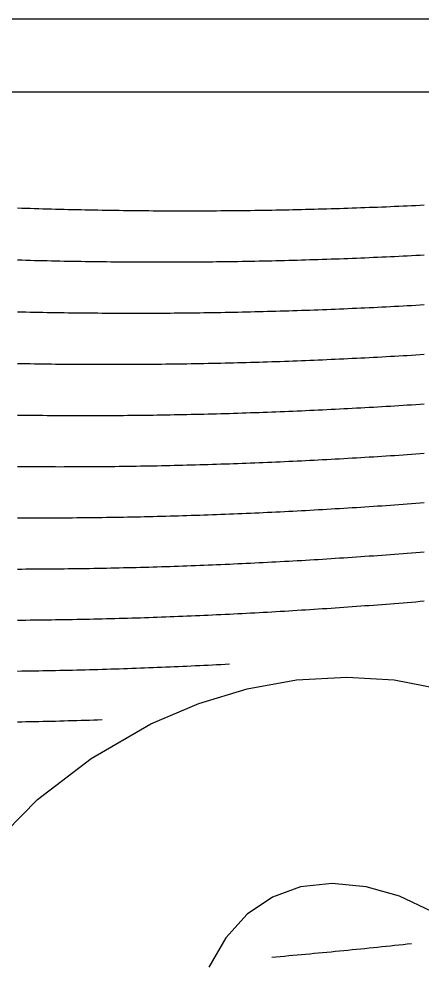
# Model space of a CAD drawing. Header units: millimetres. Extents: x 7 to 193, y 7 to 313.
# Drawn here: x 38.8 to 60.9, y 261.4 to 313 of the extents above; entities that cross this region are included whole.
import ezdxf

# ---------------------------------------------------------------- set-up
doc = ezdxf.new("R2010")
doc.units = ezdxf.units.MM
doc.layers.add('STUDY_GUIDES', color=7, linetype='Continuous')
doc.layers.add('STUDY_LETTER_BOUNDARY', color=7, linetype='Continuous')

msp = doc.modelspace()

# ---------------------------------------------------------------- linework, layer by layer
at = {"layer": 'STUDY_GUIDES'}
for points in [[(19, 313), (181, 313)], [(20, 309), (180, 309)], [(38.752, 302.6578), (38.984, 302.65), (39.216, 302.6424), (39.448, 302.6349), (39.68, 302.6277), (39.912, 302.6207), (40.144, 302.6138), (40.376, 302.6072), (40.608, 302.6007), (40.84, 302.5945), (41.072, 302.5884), (41.304, 302.5826), (41.536, 302.5769), (41.768, 302.5715), (42, 302.5662), (42.232, 302.5612), (42.464, 302.5563), (42.696, 302.5517), (42.928, 302.5472), (43.16, 302.5429), (43.392, 302.5389), (43.624, 302.535), (43.856, 302.5314), (44.088, 302.5279), (44.32, 302.5247), (44.552, 302.5216), (44.784, 302.5188), (45.016, 302.5161), (45.248, 302.5137), (45.48, 302.5114), (45.712, 302.5094), (45.944, 302.5075), (46.176, 302.5059), (46.408, 302.5044), (46.64, 302.5032), (46.872, 302.5022), (47.104, 302.5013), (47.336, 302.5007), (47.568, 302.5003), (47.8, 302.5), (48.032, 302.5), (48.264, 302.5002), (48.496, 302.5006), (48.728, 302.5011), (48.96, 302.5019), (49.192, 302.5029), (49.424, 302.5041), (49.656, 302.5055), (49.888, 302.5071), (50.12, 302.5089), (50.352, 302.5109), (50.584, 302.5131), (50.816, 302.5155), (51.048, 302.5181), (51.28, 302.5209), (51.512, 302.5239), (51.744, 302.5271), (51.976, 302.5305), (52.208, 302.5341), (52.44, 302.5379), (52.672, 302.5419), (52.904, 302.5461), (53.136, 302.5505), (53.368, 302.5551), (53.6, 302.5599), (53.832, 302.5649), (54.064, 302.5701), (54.296, 302.5755), (54.528, 302.5811), (54.76, 302.5869), (54.992, 302.5929), (55.224, 302.5991), (55.456, 302.6055), (55.688, 302.6121), (55.92, 302.6189), (56.152, 302.6258), (56.384, 302.633), (56.616, 302.6404), (56.848, 302.648), (57.08, 302.6557), (57.312, 302.6637), (57.544, 302.6719), (57.776, 302.6802), (58.008, 302.6888), (58.24, 302.6975), (58.472, 302.7064), (58.704, 302.7156), (58.936, 302.7249), (59.168, 302.7344), (59.4, 302.7441), (59.632, 302.754), (59.864, 302.7641), (60.096, 302.7743), (60.328, 302.7848), (60.56, 302.7955), (60.792, 302.8063), (61.024, 302.8173)], [(38.752, 299.814), (38.984, 299.8074), (39.216, 299.8009), (39.448, 299.7947), (39.68, 299.7886), (39.912, 299.7828), (40.144, 299.7771), (40.376, 299.7717), (40.608, 299.7664), (40.84, 299.7613), (41.072, 299.7565), (41.304, 299.7518), (41.536, 299.7473), (41.768, 299.7431), (42, 299.739), (42.232, 299.7352), (42.464, 299.7315), (42.696, 299.728), (42.928, 299.7248), (43.16, 299.7217), (43.392, 299.7189), (43.624, 299.7162), (43.856, 299.7137), (44.088, 299.7115), (44.32, 299.7094), (44.552, 299.7076), (44.784, 299.7059), (45.016, 299.7045), (45.248, 299.7032), (45.48, 299.7022), (45.712, 299.7014), (45.944, 299.7007), (46.176, 299.7003), (46.408, 299.7), (46.64, 299.7), (46.872, 299.7002), (47.104, 299.7006), (47.336, 299.7011), (47.568, 299.7019), (47.8, 299.7029), (48.032, 299.7041), (48.264, 299.7054), (48.496, 299.707), (48.728, 299.7088), (48.96, 299.7108), (49.192, 299.713), (49.424, 299.7154), (49.656, 299.718), (49.888, 299.7208), (50.12, 299.7238), (50.352, 299.7269), (50.584, 299.7303), (50.816, 299.7339), (51.048, 299.7377), (51.28, 299.7417), (51.512, 299.7459), (51.744, 299.7503), (51.976, 299.7549), (52.208, 299.7597), (52.44, 299.7647), (52.672, 299.7699), (52.904, 299.7753), (53.136, 299.7809), (53.368, 299.7867), (53.6, 299.7927), (53.832, 299.7989), (54.064, 299.8053), (54.296, 299.8119), (54.528, 299.8186), (54.76, 299.8256), (54.992, 299.8328), (55.224, 299.8402), (55.456, 299.8477), (55.688, 299.8555), (55.92, 299.8634), (56.152, 299.8716), (56.384, 299.8799), (56.616, 299.8885), (56.848, 299.8972), (57.08, 299.9061), (57.312, 299.9153), (57.544, 299.9246), (57.776, 299.9341), (58.008, 299.9438), (58.24, 299.9537), (58.472, 299.9637), (58.704, 299.974), (58.936, 299.9845), (59.168, 299.9951), (59.4, 300.006), (59.632, 300.017), (59.864, 300.0282), (60.096, 300.0396), (60.328, 300.0512), (60.56, 300.063), (60.792, 300.0749), (61.024, 300.0871)], [(38.752, 296.9773), (38.984, 296.9718), (39.216, 296.9666), (39.448, 296.9615), (39.68, 296.9566), (39.912, 296.9519), (40.144, 296.9475), (40.376, 296.9432), (40.608, 296.9391), (40.84, 296.9353), (41.072, 296.9316), (41.304, 296.9281), (41.536, 296.9249), (41.768, 296.9218), (42, 296.9189), (42.232, 296.9163), (42.464, 296.9138), (42.696, 296.9116), (42.928, 296.9095), (43.16, 296.9076), (43.392, 296.906), (43.624, 296.9045), (43.856, 296.9033), (44.088, 296.9022), (44.32, 296.9014), (44.552, 296.9007), (44.784, 296.9003), (45.016, 296.9), (45.248, 296.9), (45.48, 296.9002), (45.712, 296.9005), (45.944, 296.9011), (46.176, 296.9019), (46.408, 296.9028), (46.64, 296.904), (46.872, 296.9054), (47.104, 296.907), (47.336, 296.9087), (47.568, 296.9107), (47.8, 296.9129), (48.032, 296.9153), (48.264, 296.9179), (48.496, 296.9207), (48.728, 296.9237), (48.96, 296.9268), (49.192, 296.9302), (49.424, 296.9338), (49.656, 296.9376), (49.888, 296.9416), (50.12, 296.9458), (50.352, 296.9502), (50.584, 296.9548), (50.816, 296.9596), (51.048, 296.9646), (51.28, 296.9698), (51.512, 296.9751), (51.744, 296.9807), (51.976, 296.9865), (52.208, 296.9925), (52.44, 296.9987), (52.672, 297.0051), (52.904, 297.0116), (53.136, 297.0184), (53.368, 297.0254), (53.6, 297.0326), (53.832, 297.0399), (54.064, 297.0475), (54.296, 297.0552), (54.528, 297.0632), (54.76, 297.0713), (54.992, 297.0797), (55.224, 297.0882), (55.456, 297.0969), (55.688, 297.1059), (55.92, 297.115), (56.152, 297.1243), (56.384, 297.1338), (56.616, 297.1435), (56.848, 297.1534), (57.08, 297.1634), (57.312, 297.1737), (57.544, 297.1841), (57.776, 297.1948), (58.008, 297.2056), (58.24, 297.2166), (58.472, 297.2278), (58.704, 297.2392), (58.936, 297.2508), (59.168, 297.2626), (59.4, 297.2745), (59.632, 297.2867), (59.864, 297.299), (60.096, 297.3115), (60.328, 297.3242), (60.56, 297.3371), (60.792, 297.3501), (61.024, 297.3634)], [(38.752, 294.1476), (38.984, 294.1433), (39.216, 294.1393), (39.448, 294.1354), (39.68, 294.1317), (39.912, 294.1282), (40.144, 294.125), (40.376, 294.1219), (40.608, 294.119), (40.84, 294.1164), (41.072, 294.1139), (41.304, 294.1116), (41.536, 294.1096), (41.768, 294.1077), (42, 294.106), (42.232, 294.1046), (42.464, 294.1033), (42.696, 294.1023), (42.928, 294.1014), (43.16, 294.1008), (43.392, 294.1003), (43.624, 294.1001), (43.856, 294.1), (44.088, 294.1002), (44.32, 294.1005), (44.552, 294.1011), (44.784, 294.1018), (45.016, 294.1028), (45.248, 294.104), (45.48, 294.1053), (45.712, 294.1069), (45.944, 294.1087), (46.176, 294.1107), (46.408, 294.1128), (46.64, 294.1152), (46.872, 294.1178), (47.104, 294.1206), (47.336, 294.1236), (47.568, 294.1267), (47.8, 294.1301), (48.032, 294.1337), (48.264, 294.1375), (48.496, 294.1415), (48.728, 294.1457), (48.96, 294.1501), (49.192, 294.1546), (49.424, 294.1594), (49.656, 294.1644), (49.888, 294.1696), (50.12, 294.175), (50.352, 294.1806), (50.584, 294.1863), (50.816, 294.1923), (51.048, 294.1985), (51.28, 294.2049), (51.512, 294.2114), (51.744, 294.2182), (51.976, 294.2252), (52.208, 294.2323), (52.44, 294.2397), (52.672, 294.2472), (52.904, 294.255), (53.136, 294.2629), (53.368, 294.2711), (53.6, 294.2794), (53.832, 294.2879), (54.064, 294.2967), (54.296, 294.3056), (54.528, 294.3147), (54.76, 294.324), (54.992, 294.3335), (55.224, 294.3432), (55.456, 294.353), (55.688, 294.3631), (55.92, 294.3734), (56.152, 294.3838), (56.384, 294.3944), (56.616, 294.4053), (56.848, 294.4163), (57.08, 294.4275), (57.312, 294.4389), (57.544, 294.4504), (57.776, 294.4622), (58.008, 294.4742), (58.24, 294.4863), (58.472, 294.4986), (58.704, 294.5111), (58.936, 294.5238), (59.168, 294.5367), (59.4, 294.5497), (59.632, 294.5629), (59.864, 294.5764), (60.096, 294.5899), (60.328, 294.6037), (60.56, 294.6177), (60.792, 294.6318), (61.024, 294.6461)], [(38.752, 291.3251), (38.984, 291.322), (39.216, 291.3191), (39.448, 291.3164), (39.68, 291.314), (39.912, 291.3117), (40.144, 291.3096), (40.376, 291.3077), (40.608, 291.3061), (40.84, 291.3046), (41.072, 291.3033), (41.304, 291.3023), (41.536, 291.3014), (41.768, 291.3008), (42, 291.3003), (42.232, 291.3001), (42.464, 291.3), (42.696, 291.3002), (42.928, 291.3005), (43.16, 291.3011), (43.392, 291.3018), (43.624, 291.3028), (43.856, 291.3039), (44.088, 291.3053), (44.32, 291.3069), (44.552, 291.3086), (44.784, 291.3106), (45.016, 291.3128), (45.248, 291.3151), (45.48, 291.3177), (45.712, 291.3205), (45.944, 291.3235), (46.176, 291.3266), (46.408, 291.33), (46.64, 291.3336), (46.872, 291.3374), (47.104, 291.3413), (47.336, 291.3455), (47.568, 291.3499), (47.8, 291.3545), (48.032, 291.3593), (48.264, 291.3642), (48.496, 291.3694), (48.728, 291.3748), (48.96, 291.3804), (49.192, 291.3861), (49.424, 291.3921), (49.656, 291.3983), (49.888, 291.4047), (50.12, 291.4112), (50.352, 291.418), (50.584, 291.4249), (50.816, 291.4321), (51.048, 291.4395), (51.28, 291.447), (51.512, 291.4547), (51.744, 291.4627), (51.976, 291.4708), (52.208, 291.4791), (52.44, 291.4877), (52.672, 291.4964), (52.904, 291.5053), (53.136, 291.5144), (53.368, 291.5237), (53.6, 291.5332), (53.832, 291.5429), (54.064, 291.5527), (54.296, 291.5628), (54.528, 291.573), (54.76, 291.5835), (54.992, 291.5941), (55.224, 291.6049), (55.456, 291.6159), (55.688, 291.6271), (55.92, 291.6385), (56.152, 291.6501), (56.384, 291.6618), (56.616, 291.6738), (56.848, 291.6859), (57.08, 291.6982), (57.312, 291.7107), (57.544, 291.7234), (57.776, 291.7362), (58.008, 291.7493), (58.24, 291.7625), (58.472, 291.7759), (58.704, 291.7895), (58.936, 291.8033), (59.168, 291.8172), (59.4, 291.8314), (59.632, 291.8457), (59.864, 291.8602), (60.096, 291.8748), (60.328, 291.8896), (60.56, 291.9047), (60.792, 291.9198), (61.024, 291.9352)], [(38.752, 288.5097), (38.984, 288.5078), (39.216, 288.5061), (39.448, 288.5047), (39.68, 288.5034), (39.912, 288.5023), (40.144, 288.5015), (40.376, 288.5008), (40.608, 288.5003), (40.84, 288.5001), (41.072, 288.5), (41.304, 288.5001), (41.536, 288.5005), (41.768, 288.501), (42, 288.5018), (42.232, 288.5027), (42.464, 288.5039), (42.696, 288.5053), (42.928, 288.5068), (43.16, 288.5086), (43.392, 288.5105), (43.624, 288.5127), (43.856, 288.5151), (44.088, 288.5176), (44.32, 288.5204), (44.552, 288.5234), (44.784, 288.5265), (45.016, 288.5299), (45.248, 288.5335), (45.48, 288.5372), (45.712, 288.5412), (45.944, 288.5454), (46.176, 288.5498), (46.408, 288.5543), (46.64, 288.5591), (46.872, 288.5641), (47.104, 288.5693), (47.336, 288.5746), (47.568, 288.5802), (47.8, 288.586), (48.032, 288.5919), (48.264, 288.5981), (48.496, 288.6045), (48.728, 288.611), (48.96, 288.6178), (49.192, 288.6247), (49.424, 288.6319), (49.656, 288.6392), (49.888, 288.6468), (50.12, 288.6545), (50.352, 288.6624), (50.584, 288.6706), (50.816, 288.6789), (51.048, 288.6874), (51.28, 288.6961), (51.512, 288.705), (51.744, 288.7141), (51.976, 288.7234), (52.208, 288.7329), (52.44, 288.7425), (52.672, 288.7524), (52.904, 288.7625), (53.136, 288.7727), (53.368, 288.7831), (53.6, 288.7938), (53.832, 288.8046), (54.064, 288.8156), (54.296, 288.8268), (54.528, 288.8381), (54.76, 288.8497), (54.992, 288.8615), (55.224, 288.8734), (55.456, 288.8855), (55.688, 288.8978), (55.92, 288.9103), (56.152, 288.923), (56.384, 288.9358), (56.616, 288.9489), (56.848, 288.9621), (57.08, 288.9755), (57.312, 288.9891), (57.544, 289.0028), (57.776, 289.0168), (58.008, 289.0309), (58.24, 289.0452), (58.472, 289.0597), (58.704, 289.0743), (58.936, 289.0892), (59.168, 289.1042), (59.4, 289.1194), (59.632, 289.1347), (59.864, 289.1503), (60.096, 289.166), (60.328, 289.1818), (60.56, 289.1979), (60.792, 289.2141), (61.024, 289.2305)], [(38.752, 285.7015), (38.984, 285.7008), (39.216, 285.7003), (39.448, 285.7001), (39.68, 285.7), (39.912, 285.7001), (40.144, 285.7005), (40.376, 285.701), (40.608, 285.7018), (40.84, 285.7027), (41.072, 285.7039), (41.304, 285.7052), (41.536, 285.7068), (41.768, 285.7085), (42, 285.7105), (42.232, 285.7126), (42.464, 285.715), (42.696, 285.7175), (42.928, 285.7203), (43.16, 285.7233), (43.392, 285.7264), (43.624, 285.7298), (43.856, 285.7334), (44.088, 285.7371), (44.32, 285.7411), (44.552, 285.7453), (44.784, 285.7496), (45.016, 285.7542), (45.248, 285.759), (45.48, 285.7639), (45.712, 285.7691), (45.944, 285.7745), (46.176, 285.78), (46.408, 285.7858), (46.64, 285.7917), (46.872, 285.7979), (47.104, 285.8042), (47.336, 285.8108), (47.568, 285.8176), (47.8, 285.8245), (48.032, 285.8316), (48.264, 285.839), (48.496, 285.8465), (48.728, 285.8542), (48.96, 285.8622), (49.192, 285.8703), (49.424, 285.8786), (49.656, 285.8871), (49.888, 285.8958), (50.12, 285.9047), (50.352, 285.9138), (50.584, 285.9231), (50.816, 285.9326), (51.048, 285.9422), (51.28, 285.9521), (51.512, 285.9621), (51.744, 285.9724), (51.976, 285.9828), (52.208, 285.9934), (52.44, 286.0042), (52.672, 286.0152), (52.904, 286.0264), (53.136, 286.0378), (53.368, 286.0493), (53.6, 286.0611), (53.832, 286.073), (54.064, 286.0851), (54.296, 286.0974), (54.528, 286.1099), (54.76, 286.1226), (54.992, 286.1354), (55.224, 286.1485), (55.456, 286.1617), (55.688, 286.1751), (55.92, 286.1886), (56.152, 286.2024), (56.384, 286.2163), (56.616, 286.2305), (56.848, 286.2448), (57.08, 286.2592), (57.312, 286.2739), (57.544, 286.2887), (57.776, 286.3037), (58.008, 286.3189), (58.24, 286.3342), (58.472, 286.3498), (58.704, 286.3655), (58.936, 286.3813), (59.168, 286.3974), (59.4, 286.4136), (59.632, 286.43), (59.864, 286.4465), (60.096, 286.4632), (60.328, 286.4801), (60.56, 286.4972), (60.792, 286.5144), (61.024, 286.5318)], [(38.752, 282.9005), (38.984, 282.901), (39.216, 282.9017), (39.448, 282.9027), (39.68, 282.9038), (39.912, 282.9052), (40.144, 282.9067), (40.376, 282.9085), (40.608, 282.9104), (40.84, 282.9126), (41.072, 282.9149), (41.304, 282.9175), (41.536, 282.9202), (41.768, 282.9232), (42, 282.9263), (42.232, 282.9297), (42.464, 282.9332), (42.696, 282.937), (42.928, 282.941), (43.16, 282.9451), (43.392, 282.9495), (43.624, 282.954), (43.856, 282.9588), (44.088, 282.9638), (44.32, 282.9689), (44.552, 282.9743), (44.784, 282.9798), (45.016, 282.9856), (45.248, 282.9915), (45.48, 282.9977), (45.712, 283.004), (45.944, 283.0106), (46.176, 283.0173), (46.408, 283.0243), (46.64, 283.0314), (46.872, 283.0387), (47.104, 283.0463), (47.336, 283.054), (47.568, 283.0619), (47.8, 283.07), (48.032, 283.0783), (48.264, 283.0868), (48.496, 283.0955), (48.728, 283.1044), (48.96, 283.1135), (49.192, 283.1228), (49.424, 283.1323), (49.656, 283.1419), (49.888, 283.1518), (50.12, 283.1618), (50.352, 283.172), (50.584, 283.1825), (50.816, 283.1931), (51.048, 283.2039), (51.28, 283.2149), (51.512, 283.226), (51.744, 283.2374), (51.976, 283.249), (52.208, 283.2607), (52.44, 283.2726), (52.672, 283.2847), (52.904, 283.297), (53.136, 283.3095), (53.368, 283.3222), (53.6, 283.335), (53.832, 283.348), (54.064, 283.3613), (54.296, 283.3746), (54.528, 283.3882), (54.76, 283.402), (54.992, 283.4159), (55.224, 283.43), (55.456, 283.4443), (55.688, 283.4588), (55.92, 283.4734), (56.152, 283.4882), (56.384, 283.5032), (56.616, 283.5184), (56.848, 283.5337), (57.08, 283.5493), (57.312, 283.565), (57.544, 283.5808), (57.776, 283.5969), (58.008, 283.6131), (58.24, 283.6294), (58.472, 283.646), (58.704, 283.6627), (58.936, 283.6796), (59.168, 283.6966), (59.4, 283.7138), (59.632, 283.7312), (59.864, 283.7488), (60.096, 283.7665), (60.328, 283.7844), (60.56, 283.8024), (60.792, 283.8206), (61.024, 283.839)], [(38.752, 280.1067), (38.984, 280.1084), (39.216, 280.1103), (39.448, 280.1125), (39.68, 280.1148), (39.912, 280.1174), (40.144, 280.1201), (40.376, 280.1231), (40.608, 280.1262), (40.84, 280.1296), (41.072, 280.1331), (41.304, 280.1369), (41.536, 280.1408), (41.768, 280.145), (42, 280.1493), (42.232, 280.1539), (42.464, 280.1586), (42.696, 280.1636), (42.928, 280.1688), (43.16, 280.1741), (43.392, 280.1797), (43.624, 280.1854), (43.856, 280.1914), (44.088, 280.1975), (44.32, 280.2038), (44.552, 280.2104), (44.784, 280.2171), (45.016, 280.2241), (45.248, 280.2312), (45.48, 280.2385), (45.712, 280.246), (45.944, 280.2538), (46.176, 280.2617), (46.408, 280.2698), (46.64, 280.2781), (46.872, 280.2866), (47.104, 280.2953), (47.336, 280.3041), (47.568, 280.3132), (47.8, 280.3225), (48.032, 280.332), (48.264, 280.3416), (48.496, 280.3515), (48.728, 280.3615), (48.96, 280.3717), (49.192, 280.3821), (49.424, 280.3927), (49.656, 280.4035), (49.888, 280.4145), (50.12, 280.4257), (50.352, 280.437), (50.584, 280.4486), (50.816, 280.4603), (51.048, 280.4722), (51.28, 280.4843), (51.512, 280.4966), (51.744, 280.5091), (51.976, 280.5218), (52.208, 280.5346), (52.44, 280.5476), (52.672, 280.5608), (52.904, 280.5742), (53.136, 280.5878), (53.368, 280.6015), (53.6, 280.6155), (53.832, 280.6296), (54.064, 280.6438), (54.296, 280.6583), (54.528, 280.6729), (54.76, 280.6878), (54.992, 280.7027), (55.224, 280.7179), (55.456, 280.7333), (55.688, 280.7488), (55.92, 280.7645), (56.152, 280.7803), (56.384, 280.7963), (56.616, 280.8125), (56.848, 280.8289), (57.08, 280.8455), (57.312, 280.8622), (57.544, 280.879), (57.776, 280.8961), (58.008, 280.9133), (58.24, 280.9307), (58.472, 280.9482), (58.704, 280.9659), (58.936, 280.9838), (59.168, 281.0018), (59.4, 281.02), (59.632, 281.0384), (59.864, 281.0569), (60.096, 281.0756), (60.328, 281.0944), (60.56, 281.1134), (60.792, 281.1325), (61.024, 281.1518)], [(38.752, 277.32), (38.984, 277.323), (39.216, 277.3261), (39.448, 277.3295), (39.68, 277.333), (39.912, 277.3368), (40.144, 277.3407), (40.376, 277.3449), (40.608, 277.3492), (40.84, 277.3537), (41.072, 277.3585), (41.304, 277.3634), (41.536, 277.3686), (41.768, 277.3739), (42, 277.3795), (42.232, 277.3852), (42.464, 277.3912), (42.696, 277.3973), (42.928, 277.4036), (43.16, 277.4102), (43.392, 277.4169), (43.624, 277.4238), (43.856, 277.431), (44.088, 277.4383), (44.32, 277.4458), (44.552, 277.4535), (44.784, 277.4614), (45.016, 277.4695), (45.248, 277.4778), (45.48, 277.4863), (45.712, 277.495), (45.944, 277.5039), (46.176, 277.5129), (46.408, 277.5222), (46.64, 277.5317), (46.872, 277.5413), (47.104, 277.5511), (47.336, 277.5612), (47.568, 277.5714), (47.8, 277.5818), (48.032, 277.5924), (48.264, 277.6032), (48.496, 277.6142), (48.728, 277.6253), (48.96, 277.6367), (49.192, 277.6482), (49.424, 277.66), (49.656, 277.6719), (49.888, 277.684), (50.12, 277.6962), (50.352, 277.7087)], [(38.752, 274.5406), (38.984, 274.5447), (39.216, 274.5491), (39.448, 274.5536), (39.68, 274.5583), (39.912, 274.5633), (40.144, 274.5684), (40.376, 274.5738), (40.608, 274.5793), (40.84, 274.585), (41.072, 274.591), (41.304, 274.5971), (41.536, 274.6034), (41.768, 274.61), (42, 274.6167), (42.232, 274.6236), (42.464, 274.6307), (42.696, 274.638), (42.928, 274.6456), (43.16, 274.6533), (43.392, 274.6612)], [(52.672, 261.6663), (52.904, 261.6867), (53.136, 261.7072), (53.368, 261.7278), (53.6, 261.7486), (53.832, 261.7695), (54.064, 261.7906), (54.296, 261.8118), (54.528, 261.8331), (54.76, 261.8546), (54.992, 261.8763), (55.224, 261.898), (55.456, 261.92), (55.688, 261.942), (55.92, 261.9642), (56.152, 261.9865), (56.384, 262.009), (56.616, 262.0316), (56.848, 262.0543), (57.08, 262.0772), (57.312, 262.1002), (57.544, 262.1233), (57.776, 262.1466), (58.008, 262.17), (58.24, 262.1935), (58.472, 262.2171), (58.704, 262.2409), (58.936, 262.2648), (59.168, 262.2888), (59.4, 262.3129), (59.632, 262.3372), (59.864, 262.3615), (60.096, 262.386), (60.328, 262.4106)]]:
    msp.add_lwpolyline(points, dxfattribs=at)
at = {"layer": 'STUDY_LETTER_BOUNDARY'}
for points in [[(32.76, 260.9), (34.92, 264.65), (37.23, 267.65), (39.84, 270.29), (42.78, 272.54), (46.05, 274.43), (48.69, 275.54), (51.33, 276.35), (54.03, 276.83), (56.79, 276.98), (56.79, 276.98), (59.37, 276.83), (61.89, 276.35)], [(65.55, 260.48), (64.47, 261.77), (63.18, 262.97), (61.44, 264.17), (59.67, 265.01), (57.84, 265.52), (55.98, 265.7), (54.24, 265.52), (52.71, 264.95), (51.33, 264.02), (50.16, 262.73), (49.23, 261.11)]]:
    msp.add_lwpolyline(points, dxfattribs=at)

doc.saveas('drawing.dxf')
